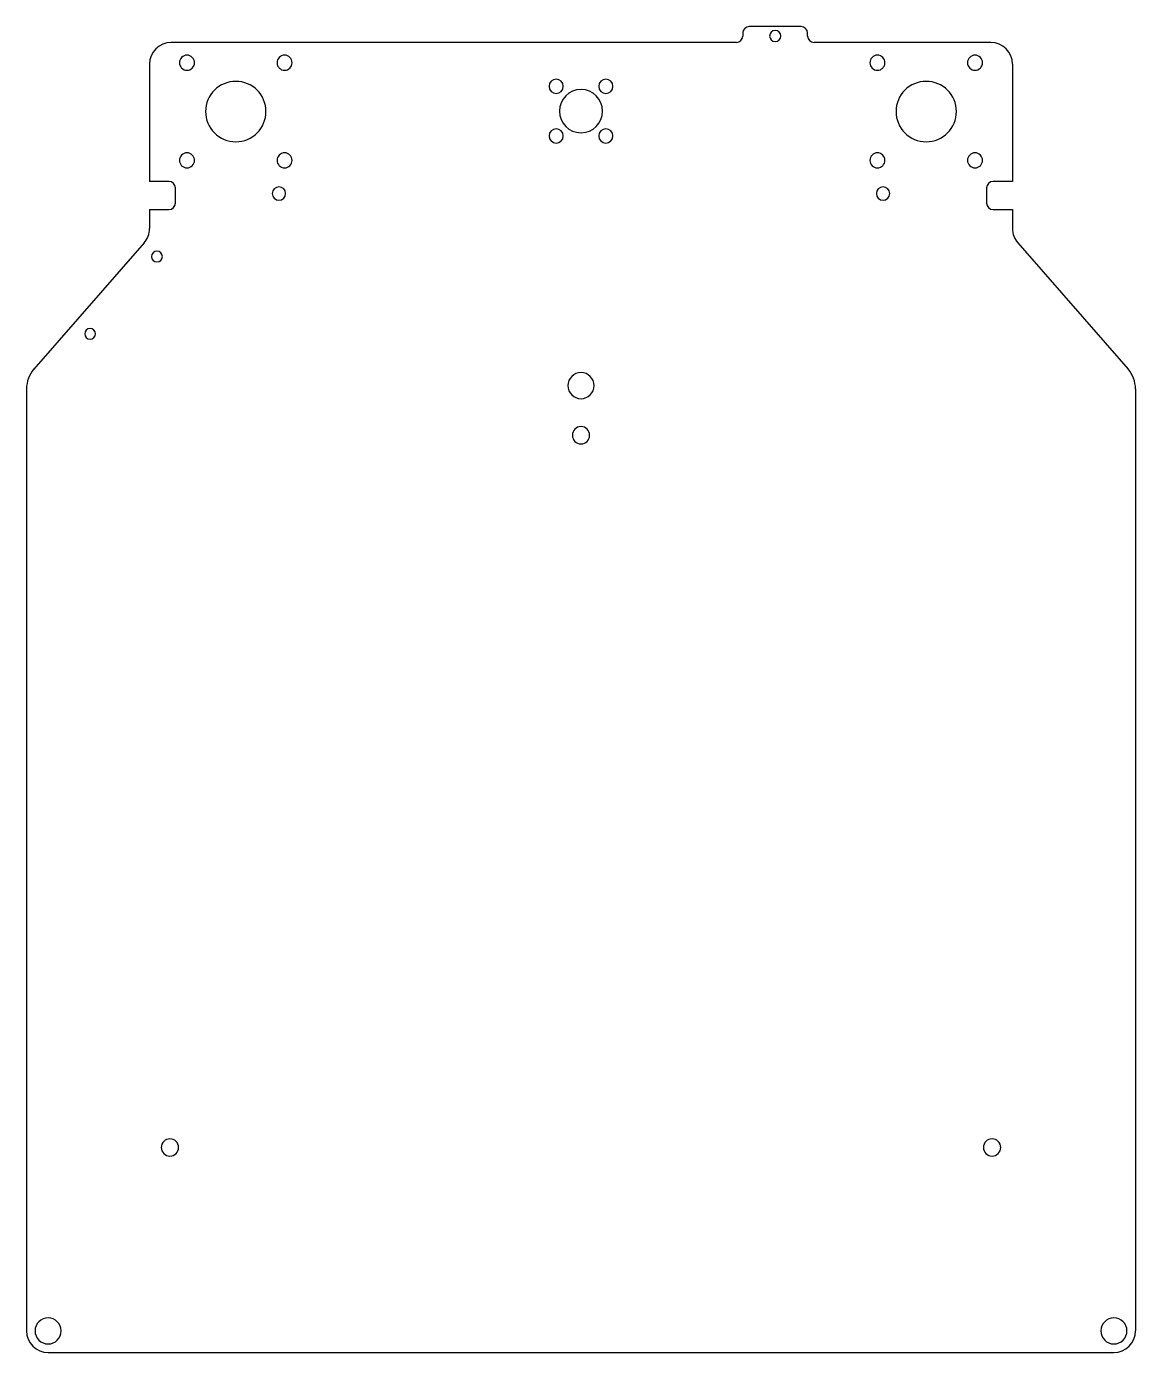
# Model space of a CAD drawing. Extents: x -128 to 128, y -288 to 20.
import ezdxf

# ---------------------------------------------------------------- set-up
doc = ezdxf.new("R2010")
doc.units = 0
doc.layers.get('0').update_dxf_attribs({"linetype": 'continuous'})

# ---------------------------------------------------------------- blocks, each defined once
blk = doc.blocks.new('PART__FEATURE')
at = {"color": 0}
for p, q in [((51, 19.7), (39, 19.7)), ((36, 16), (-95, 16)), ((37.5, 18.2), (37.5, 17.5)), ((52.5, 17.5), (52.5, 18.2)), ((95, 16), (54, 16)), ((-100, 11), (-100, -16.2)), ((100, 11), (100, -16.2)), ((-95.5, -16.2), (-100, -16.2)), ((-94, -21.2), (-94, -17.7)), ((94, -17.7), (94, -21.2)), ((100, -16.2), (95.5, -16.2)), ((-100, -22.7), (-95.5, -22.7)), ((-100, -22.7), (-100, -27.12)), ((95.5, -22.7), (100, -22.7)), ((100, -22.7), (100, -27.12)), ((-101.23, -30.41), (-126.77, -59.65)), ((101.23, -30.41), (126.77, -59.65)), ((-128.5, -64.25), (-128.5, -282.5)), ((128.5, -64.25), (128.5, -282.5)), ((-123.5, -287.5), (123.5, -287.5))]:
    blk.add_line(p, q, dxfattribs=at)
for centre, radius, start, end in [((39, 18.2), 1.5, 90, -180), ((45, 17.5), 1.3, 90, -90), ((45, 17.5), 1.3, -90, 90), ((51, 18.2), 1.5, 0, 90), ((-95, 11), 5, 90, -180), ((36, 17.5), 1.5, -90, 0), ((54, 17.5), 1.5, 180, -90), ((95, 11), 5, 0, 90), ((-91.31, 11.31), 1.75, 90, -90), ((-91.31, 11.31), 1.75, -90, 90), ((-68.69, 11.31), 1.75, 90, -90), ((-68.69, 11.31), 1.75, -90, 90), ((68.69, 11.31), 1.75, 90, -90), ((68.69, 11.31), 1.75, -90, 90), ((91.31, 11.31), 1.75, 90, -90), ((91.31, 11.31), 1.75, -90, 90), ((-80, 0), 7, 90, -90), ((-80, 0), 7, -90, 90), ((-5.75, 5.85), 1.65, 90, -90), ((-5.75, 5.85), 1.65, -90, 90), ((5.75, 5.85), 1.65, 90, -90), ((5.75, 5.85), 1.65, -90, 90), ((80, 0), 7, 90, -90), ((80, 0), 7, -90, 90), ((0, 0.1), 5, 90, -90), ((0, 0.1), 5, -90, 90), ((-5.75, -5.65), 1.65, 90, -90), ((-5.75, -5.65), 1.65, -90, 90), ((5.75, -5.65), 1.65, 90, -90), ((5.75, -5.65), 1.65, -90, 90), ((-91.31, -11.31), 1.75, 90, -90), ((-91.31, -11.31), 1.75, -90, 90), ((-68.69, -11.31), 1.75, 90, -90), ((-68.69, -11.31), 1.75, -90, 90), ((68.69, -11.31), 1.75, 90, -90), ((68.69, -11.31), 1.75, -90, 90), ((91.31, -11.31), 1.75, 90, -90), ((91.31, -11.31), 1.75, -90, 90), ((-95.5, -17.7), 1.5, 0, 90), ((-70, -19), 1.55, 90, -90), ((-70, -19), 1.55, -90, 90), ((70, -19), 1.55, 90, -90), ((70, -19), 1.55, -90, 90), ((95.5, -17.7), 1.5, 90, 180), ((-95.5, -21.2), 1.5, -90, 0), ((95.5, -21.2), 1.5, -180, -90), ((-105, -27.12), 5, -41.1405, 0), ((105, -27.12), 5, 180, -138.8595), ((-98.27, -33.6), 1.25, 90, -90), ((-98.27, -33.6), 1.25, -90, 90), ((-113.77, -51.5), 1.25, 90, -90), ((-113.77, -51.5), 1.25, -90, 90), ((-121.5, -64.25), 7, 138.8595, -180), ((0, -63.5), 3.02, 90, -90), ((0, -63.5), 3.02, -90, 90), ((121.5, -64.25), 7, 0, 41.1405), ((0, -75), 2, 90, -90), ((0, -75), 2, -90, 90), ((-95.26, -240), 2, 90, -90), ((-95.26, -240), 2, -90, 90), ((95.26, -240), 2, 90, -90), ((95.26, -240), 2, -90, 90), ((-123.5, -282.5), 3.02, 90, -90), ((-123.5, -282.5), 3.02, -90, 90), ((123.5, -282.5), 3.02, 90, -90), ((123.5, -282.5), 3.02, -90, 90), ((-123.5, -282.5), 5, 180, -90), ((123.5, -282.5), 5, -90, 0)]:
    blk.add_arc(centre, radius, start, end, dxfattribs=at)

msp = doc.modelspace()

# ---------------------------------------------------------------- block references
at = {"color": 0}
msp.add_blockref('PART__FEATURE', (0, 0), dxfattribs=at)

doc.saveas('drawing.dxf')
